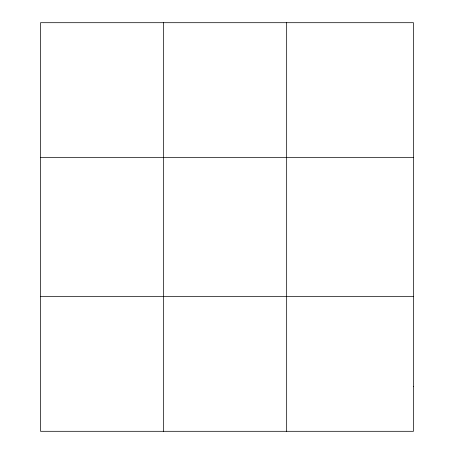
<?xml version="1.0" encoding="UTF-8"?>
<svg xmlns="http://www.w3.org/2000/svg" width="454" height="454" viewBox="0 0 454 454"><rect width="100%" height="100%" fill="white"/><g stroke="black" fill="none" stroke-linecap="round" stroke-linejoin="round"><path stroke-width="0.68" d="M163.605 22.7L163.605 431.3M286.667 22.7L286.667 431.3M40.537 157.538L413.463 157.538M40.537 296.462L413.463 296.462M413.463 386.354L413.463 431.3L40.537 431.3L40.537 22.7L413.463 22.7L413.463 386.354"/></g></svg>
